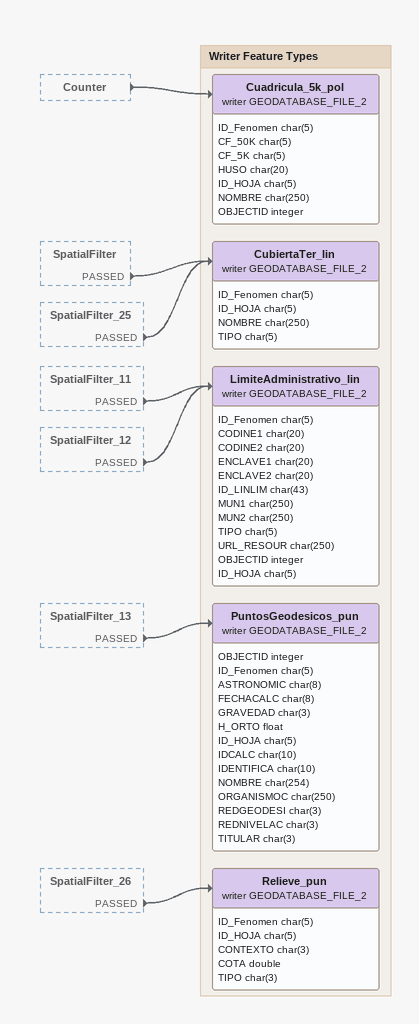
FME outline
Counter [outside]
    -> Cuadricula_5k_pol (writer GEODATABASE_FILE_2)
SpatialFilter [outside]
    PASSED -> CubiertaTer_lin (writer GEODATABASE_FILE_2)
SpatialFilter_25 [outside]
    PASSED -> CubiertaTer_lin (writer GEODATABASE_FILE_2)
SpatialFilter_11 [outside]
    PASSED -> LimiteAdministrativo_lin (writer GEODATABASE_FILE_2)
SpatialFilter_12 [outside]
    PASSED -> LimiteAdministrativo_lin (writer GEODATABASE_FILE_2)
SpatialFilter_13 [outside]
    PASSED -> PuntosGeodesicos_pun (writer GEODATABASE_FILE_2)
SpatialFilter_26 [outside]
    PASSED -> Relieve_pun (writer GEODATABASE_FILE_2)

Bookmark: Writer Feature Types
Cuadricula_5k_pol (writer GEODATABASE_FILE_2)
    attributes: ID_Fenomen char(5), CF_50K char(5), CF_5K char(5), HUSO char(20), ID_HOJA char(5), NOMBRE char(250), OBJECTID integer
CubiertaTer_lin (writer GEODATABASE_FILE_2)
    attributes: ID_Fenomen char(5), ID_HOJA char(5), NOMBRE char(250), TIPO char(5)
LimiteAdministrativo_lin (writer GEODATABASE_FILE_2)
    attributes: ID_Fenomen char(5), CODINE1 char(20), CODINE2 char(20), ENCLAVE1 char(20), ENCLAVE2 char(20), ID_LINLIM char(43), MUN1 char(250), MUN2 char(250), TIPO char(5), URL_RESOUR char(250), OBJECTID integer, ID_HOJA char(5)
PuntosGeodesicos_pun (writer GEODATABASE_FILE_2)
    attributes: OBJECTID integer, ID_Fenomen char(5), ASTRONOMIC char(8), FECHACALC char(8), GRAVEDAD char(3), H_ORTO float, ID_HOJA char(5), IDCALC char(10), IDENTIFICA char(10), NOMBRE char(254), ORGANISMOC char(250), REDGEODESI char(3), REDNIVELAC char(3), TITULAR char(3)
Relieve_pun (writer GEODATABASE_FILE_2)
    attributes: ID_Fenomen char(5), ID_HOJA char(5), CONTEXTO char(3), COTA double, TIPO char(3)
